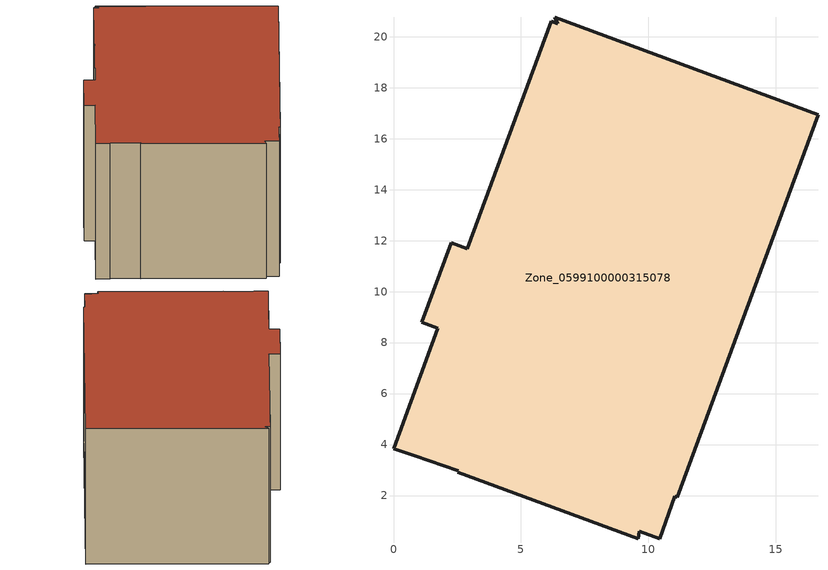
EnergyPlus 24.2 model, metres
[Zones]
Zone_0599100000315078
 floor ground (C_G): 2.27,11.92 2.89,11.69 6.19,20.62 6.45,20.52 6.33,20.77 16.66,16.94 11.13,1.93 11.04,1.96 10.45,0.31 9.63,0.59 9.61,0.3 2.52,2.91 2.55,2.98 0.83,3.56 0,3.84 1.74,8.56 1.11,8.79 z0
 wall outside (C_F): 1.74,8.56 0,3.84 0.83,3.56 2.55,2.98 2.52,2.91 9.61,0.3 9.63,0.59 10.45,0.31 11.04,1.96 11.13,1.93 16.66,16.94 6.33,20.77 6.45,20.52 6.19,20.62 2.89,11.69 2.27,11.92 1.11,8.79 1.74,8.56 z0:9.16
 roof outside (C_R): 11.13,1.93 16.66,16.94 6.33,20.77 6.45,20.52 6.19,20.62 2.89,11.69 2.27,11.92 1.11,8.79 1.74,8.56 0,3.84 0.83,3.56 2.55,2.98 2.52,2.91 9.61,0.3 9.63,0.59 10.45,0.31 11.04,1.96 z9.16
[BUILDING]
Pand.0599100000315078: North Axis=0; Terrain=City; Loads Convergence Tolerance Value=0.04; Temperature Convergence Tolerance Value=0.4; Solar Distribution=FullExterior; Maximum Number of Warmup Days=25; Minimum Number of Warmup Days=1
[Site:Location]
Rotterdam.The.Hague.AP_ZH_NLD Design_Conditions: Latitude=51.96; Longitude=4.45; Time Zone=1; Elevation=-4.5
[SITE:GROUNDTEMPERATURE:BUILDINGSURFACE]
18, 18, 18, 18, 18, 18, 18, 18, 18, 18, 18, 18
[MATERIAL] Thermal Absorptance=0.9; Solar Absorptance=0.7; Visible Absorptance=0.7
Name | Roughness | Thickness | Conductivity | Density | Specific Heat
G.D.1992-2005 | MediumSmooth | 0.15 | 0.06 | 540 | 1210
F.D.1992-2005 | Rough | 0.3 | 0.12 | 1920 | 840
R.D.1992-2005 | MediumRough | 0.2 | 0.08 | 1500 | 1000
[CONSTRUCTION]
C_G: G.D.1992-2005
C_F: F.D.1992-2005
C_R: R.D.1992-2005
[ZONE]
Zone_0599100000315078: Type=1; Multiplier=1; Ceiling Height=Autocalculate; Volume=Autocalculate; Floor Area=autocalculate; Part of Total Floor Area=Yes
[ZONEINFILTRATION:DESIGNFLOWRATE]
Infil_Zone_0599100000315078: Zone or ZoneList or Space or SpaceList=Zone_0599100000315078; Schedule=AlwaysOn; Design Flow Rate Calculation Method=Flow/Area; Flow Rate per Floor Area=0.0021; Constant Term Coefficient=1; Temperature Term Coefficient=0; Velocity Term Coefficient=0; Velocity Squared Term Coefficient=0
[HVACTEMPLATE:ZONE:IDEALLOADSAIRSYSTEM]
Zone_0599100000315078: Maximum Heating Supply Air Temperature=50; Minimum Cooling Supply Air Temperature=13; Maximum Heating Supply Air Humidity Ratio=0.0156; Minimum Cooling Supply Air Humidity Ratio=0.0077; Heating Limit=NoLimit; Cooling Limit=NoLimit; Dehumidification Control Type=ConstantSensibleHeatRatio; Cooling Sensible Heat Ratio=0.7; Dehumidification Setpoint=60; Humidification Control Type=None; Humidification Setpoint=30; Outdoor Air Method=None; Outdoor Air Flow Rate per Person=0.00944; Outdoor Air Flow Rate per Zone Floor Area=0; Outdoor Air Flow Rate per Zone=0; Demand Controlled Ventilation Type=None; Outdoor Air Economizer Type=NoEconomizer; Heat Recovery Type=None; Sensible Heat Recovery Effectiveness=0.7; Latent Heat Recovery Effectiveness=0.65
[ZONECONTROL:THERMOSTAT]
ThermostatControl_Zone_0599100000315078: Zone or ZoneList=Zone_0599100000315078; Control Type Schedule=DualSetpointControlType; Control 1=Thermostat_Zone_0599100000315078; Temperature Difference Between Cutout And Setpoint=0
[THERMOSTATSETPOINT:DUALSETPOINT]
Thermostat_Zone_0599100000315078: Heating Setpoint Temperature Schedule=HeatingSetpoint_Zone_0599100000315078; Cooling Setpoint Temperature Schedule=CoolingSetpoint_Zone_0599100000315078
[SCHEDULE:COMPACT]
HeatingSetpoint_Zone_0599100000315078: Through: 12/31, For: AllDays, Until: 24:00, 21
CoolingSetpoint_Zone_0599100000315078: Through: 12/31, For: AllDays, Until: 24:00, 24
DualSetpointControlType: Through: 12/31, For: AllDays, Until: 24:00, 4
AlwaysOn: Through: 12/31, For: AllDays, Until: 24:00, 1
